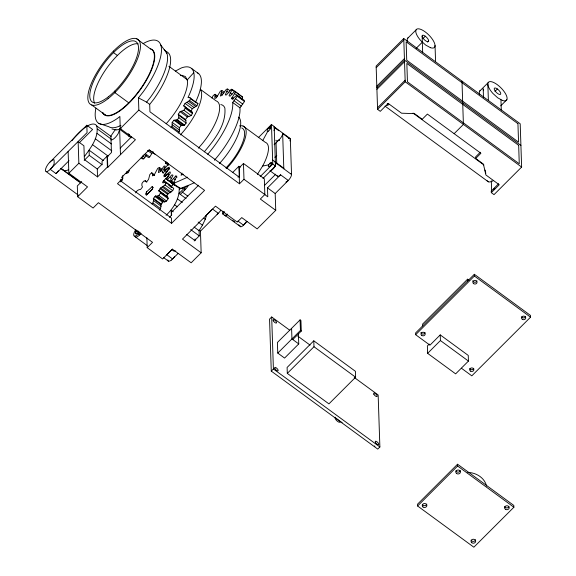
<?xml version="1.0" encoding="UTF-8"?>
<svg xmlns="http://www.w3.org/2000/svg" width="576" height="576" viewBox="0 0 576 576"><rect width="100%" height="100%" fill="white"/><g stroke="black" fill="none" stroke-linecap="round" stroke-linejoin="round"><path stroke-width="0.86" d="M135.691 192.895C136.454 190.901 138.442 189.425 140.602 189.446L142.502 186.977L141.833 185.357L141.984 183.355L143.734 181.13L145.519 180.958L146.254 181.901L146.873 181.476L148.558 179.438L149.861 174.485L151.711 172.778L152.575 173.952L152.424 175.86L154.339 174.744L157.738 168.322L159.379 167.429L158.4 172.57L159.89 171.871L164.102 166.061L165.254 166.118L162.302 171.979L162.922 173.052L168.019 168.048L168.473 169.063L164.29 174.888L164.016 176.81L168.696 173.88L168.394 175.673C167.89 176.99 158.321 184.903 164.808 182.39L166.039 182.743L173.75 188.388L172.721 190.649L168.336 193.579L166.55 196.33L167.818 197.208L168.156 198.706L166.586 201.046L164.426 201.946L155.563 195.934L153.425 198.353L153.518 200.606L152.906 202.99L151.985 203.998M224.042 92.095L221.868 90.504L220.385 91.159L216.367 97.834L214.819 98.525L215.071 94.291L213.293 95.45L211.918 97.949M160.934 192.586L158.846 190.685L160.625 187.934L165.017 185.004L166.039 182.743M165.895 171.295L164.448 170.23L164.606 168.739L168.617 163.858M71.971 140.681A28.015 9.778 -53.8 0 1 96.761 125.942C99.115 137.383 90.72 147.787 84.384 156.6M179.136 187.423C180.05 197.914 173.513 208.354 166.075 215.323M229.867 90.641L227.693 89.05L226.325 89.287L221.947 95.357L220.399 96.048L221.868 90.504M171.014 127.757L171.95 126.67L172.195 122.393L173.945 120.211L177.343 119.765L178.891 117.742L178.272 114.235L180.072 111.679L183.931 110.246L185.206 108.202L185.162 107.057L183.715 105.826L185.069 103.406L189.612 100.534L190.714 98.374L189.85 97.726L187.992 97.538A48.499 16.927 -53.8 0 0 181.217 68.004L175.414 71.078M178.258 133.063L179.194 131.976L179.438 127.706L181.195 125.518L184.586 125.071L186.134 123.048L185.522 119.542L178.272 114.235M168.437 165.29L165.535 163.166L165.982 161.374M120.614 181.858L121.997 180.353L122.609 177.97M159.235 210.139L160.61 208.634L161.136 203.998L163.267 201.578M194.191 240.955L199.267 235.886L199.094 230.717L202.45 225.194L205.265 219.29L206.734 214.733M232.214 89.424L229.046 95.753L230.062 96.214L234.85 91.188L235.418 91.865L234.626 93.629L241.87 98.935L242.662 97.171L232.214 89.424L231.228 89.294L226.49 94.91L225.302 94.918L227.693 89.05M173.894 184.45L174.463 185.119L166.651 179.143L170.395 172.858L169.949 171.785L165.067 175.946L164.83 174.787L169.394 168.516L169.222 167.184L164.448 170.23M182.03 173.074L181.058 175.234L183.319 174.218M146.743 191.815L146.506 192.305A4.946 1.728 -53.8 0 0 146.592 194.861L152.194 189.266A4.946 1.728 -53.8 0 0 152.107 186.71L153.266 187.74M274.025 130.723L274.939 127.886L273.902 127.001M185.522 119.542L187.322 116.986L191.174 115.553L192.449 113.508L192.413 112.363L190.958 111.132L192.312 108.713L196.862 105.84L197.957 103.68L197.093 103.032M144.05 154.318L148.399 157.5L149.717 156.953L153.043 151.538M224.1 211.493L222.754 213.97L225.446 215.942L227.326 214.07M262.663 140.71L267.689 131.479M270.122 127.008L271.476 124.531L274.169 126.504L275.479 165.982L262.973 178.474M170.921 186.948L173.549 184.313L165.845 178.668M243.036 126.014L265.334 142.344A32.652 11.398 -53.8 0 1 262.613 166.082L257.357 174.413M214.373 160.236A48.499 16.927 -53.8 0 0 239.926 107.798L244.49 101.527L244.246 100.368L237.002 95.062L232.121 99.216L231.674 98.15L234.626 93.629M207.713 154.26A48.499 16.927 -53.8 0 0 232.675 102.492L237.24 96.221L237.002 95.062M125.806 173.657L127.966 172.764L129.535 170.424M155.563 195.934L156.722 196.294L158.875 195.401L160.445 193.061L160.106 191.563L158.832 191.045M141.163 157.889L142.61 158.947L143.777 158.839L146.362 155.434M107.777 167.342L107.417 156.557L107.035 156.276L107.395 167.062L107.777 167.342L135.432 139.73L120.269 128.621L138.845 110.066L138.442 97.855L143.287 91.735A50.659 17.676 -53.8 0 0 161.482 49.745A50.659 17.676 -53.8 0 0 143.05 43.661M138.442 97.855L146.614 102.132L150.552 97.157A47.412 16.546 -53.8 0 0 164.246 49.81M239.263 177.192L149.94 111.773L149.695 104.393L153.641 99.41A47.412 16.546 -53.8 0 0 166.01 51.444M167.22 179.813L172.008 174.794L173.023 175.255L169.855 181.584L170.842 181.714L175.579 176.098L176.767 176.083L173.426 183.514L187.668 177.185M166.162 123.754A38.304 13.37 -53.8 0 0 187.207 79.942L193.795 72.648M86.825 125.237L48.794 163.303A7.164 2.498 -53.8 0 0 45.439 170.345A7.164 2.498 -53.8 0 0 49.032 170.453L87.07 132.631L86.825 125.237L92.606 129.47L79.279 142.776M128.786 136.289L129.773 135.266M204.293 151.848C214.438 139.658 226.31 124.913 224.878 108.144A37.217 12.989 -53.8 0 0 220.781 104.587M50.026 161.986A7.164 2.498 -53.8 0 1 53.374 159.761L54.072 159.782L54.194 163.627L53.546 164.988A7.164 2.498 -53.8 0 1 50.27 169.38L56.052 173.614L68.983 160.697M172.476 249.113L162.619 258.955L147.204 247.666L152.539 242.33L98.424 202.702L93.089 208.03L77.674 196.74L87.53 186.898L68.854 173.218L78.854 163.224L78.142 141.552L83.923 145.786L84.377 159.566L97.272 169.013L97.538 176.904L78.854 163.224M84.19 160.394L89.266 155.326L89.093 150.156L103.428 160.646M81.691 181.577L77.314 185.947L77.674 196.74M107.035 156.276L102.031 161.266L102.125 164.16L97.272 169.013M107.417 156.557L111.442 152.539L110.894 136.037L114.818 130.284A7.164 2.498 -53.8 0 1 116.035 129.197M120.254 148.09L131.472 136.886M97.538 176.904L107.395 167.062M122.81 178.351L117.475 183.686L171.583 223.315L204.581 190.368L149.213 149.818L121.558 177.437L122.81 178.351L122.717 175.658M179.554 189.151L180.67 188.028M135.907 229.421A7.164 2.498 -53.8 0 0 133.862 235.764A7.164 2.498 -53.8 0 0 138.478 233.986L140.198 232.272M186.178 185.998A7.164 2.498 -53.8 0 1 184.212 188.316L179.057 193.464L186.077 198.605M140.875 233.755L139.73 234.9L138.478 233.986M180.31 194.386L185.465 189.238L184.212 188.316M198.569 185.227L171.562 212.191L171.655 215.086L169.423 217.325M258.343 137.642L271.476 124.531L272.786 164.009L260.201 176.573M274.241 128.585L274.939 127.886L278.798 130.709M232.704 172.469L238.896 166.284L240.278 167.292M172.339 249.134L191.153 262.793L201.161 252.799L182.484 239.119L215.489 206.158L237.247 222.091L241.754 217.598L257.17 228.888L275.746 210.334L260.33 199.044L264.83 194.551L264.312 178.754L243.461 163.483L239.292 167.652L239.551 175.543L237.982 177.113M274.162 144.727L279.403 139.493A5.098 1.778 -53.8 0 0 282.65 133.531L290.354 139.176L291.528 174.499L275.076 162.317M178.121 253.418L172.577 258.955L166.795 254.722L171.72 249.804M205.747 215.82L211.91 209.671M138.845 110.066L239.479 183.773L243.979 179.273L243.461 163.483M201.161 252.799L200.441 231.127L218.304 213.293L212.522 209.059M274.889 157.349L276.79 155.441M224.64 212.083L222.754 213.97L222.66 211.277M275.414 163.901L276.113 163.202L274.522 167.148A5.098 1.778 -53.8 0 1 271.188 170.482L270.482 170.755M403.762 38.513L376.142 66.096L377.582 109.361L380.275 111.334L388.202 103.421L401.551 113.206L414.482 113.638L422.194 119.282L427.392 114.091L480.895 153.266L475.69 158.465L483.394 164.11L485.885 174.967L499.241 184.752L491.321 192.658L494.014 194.638L521.633 167.054L520.2 123.79L403.762 38.513L405.194 81.778L377.582 109.361M376.2 67.673L403.812 40.09M407.491 38.462L416.038 29.923M264.362 185.558L275.796 174.146M264.276 194.227L267.775 196.798L267.48 187.884L280.57 174.816L288.281 180.461L275.191 193.529L275.746 210.334M422.885 38.642L425.326 36.209A4.334 1.649 45 0 1 428.278 41.638A4.334 1.649 45 0 1 422.604 37.483A4.334 1.649 45 0 1 425.326 36.209M376.812 86.148L404.431 58.565M376.862 87.725L404.482 60.149L520.92 145.426M416.225 48.276L422.33 42.178M376.913 89.302L404.532 61.726M247.262 221.422L243.518 225.158L237.917 221.054M427.457 42.062L428.681 40.838M377.525 107.777L405.144 80.201M479.563 91.246L488.11 82.706M494.957 91.433L497.405 88.992A4.334 1.649 45 0 1 500.35 94.428A4.334 1.649 45 0 1 494.676 90.266A4.334 1.649 45 0 1 497.405 88.992M454.14 133.675L463.414 124.416L461.981 81.151M289.793 330.25L271.685 316.987L269.546 319.118L271.274 371.117L377.748 449.1L379.879 446.969L378.158 394.963L354.254 377.46M500.731 105.847L506.837 99.749M298.397 333.338L298.75 343.915L284.573 358.07L277.769 353.088L277.394 342.497L300.082 319.882L300.931 320.501L301.284 331.078L292.795 339.559M277.769 353.088L300.434 330.458L300.082 319.882M480.262 152.266L475.639 156.888L475.69 158.465M271.274 371.117L273.406 368.986L271.685 316.987M313.783 340.819L287.1 367.466L287.302 373.385L328.925 403.87L355.608 377.222L355.414 371.304L313.783 340.819L313.985 346.738L287.302 373.385M491.321 192.658L491.263 191.081L498.578 183.78M493.538 189.482L494.784 188.237M469.008 280.253L467.568 279.194L422.604 324.094L422.662 325.908M461.426 368.237L471.809 375.84L530.561 317.167L530.503 315.432L474.343 274.298L415.591 332.971L415.649 334.706L429.948 345.182L440.237 334.908L468.259 355.428L468.446 361.073L455.638 373.86L427.615 353.34L427.37 345.96L429.264 344.074M415.649 334.706L474.401 276.041L474.343 274.298M427.615 353.34L440.424 340.553L440.237 334.908M457.553 464.227L417.528 504.194L417.586 505.987L473.854 547.2L513.886 507.233L513.821 505.44L457.553 464.227L457.61 466.02L417.586 505.987M171.382 260.057L172.577 258.955A7.164 2.498 -53.8 0 0 174.542 256.63M165.535 163.166L166.889 162.562L168.343 163.627M194.119 182.844L180.67 188.82L170.842 181.714M68.652 169.718L66.557 170.532L63.547 170.446L61.603 168.79M121.118 128.714L116.51 129.989L111.946 129.002M262.613 166.082L268.798 164.822A2.7 0.943 -53.8 0 1 271.771 162.497A2.7 0.943 -53.8 0 1 269.669 166.363A2.7 0.943 -53.8 0 1 268.798 164.822M271.361 164.297L272.786 164.009L275.479 165.982M180.324 75.65L182.009 75.326L185.393 76.586L187.207 79.942M111.017 139.882L111.715 139.903A7.164 2.498 -53.8 0 0 118.339 133.286L119.628 129.305A7.164 2.498 -53.8 0 0 119.434 128.506M175.774 251.057L173.52 250.992L172.217 249.883M178.085 187.02L177.098 186.89L166.651 179.143M98.734 123.35L108.864 126.742A47.412 16.546 -53.8 0 0 120.946 125.381M491.263 191.081L491.659 191.354L491.314 180.792M405.194 81.778L521.633 167.054M413.05 113.083L483.898 164.966M384.998 106.099L488.376 181.814M234.85 91.188L242.662 97.171M231.228 89.294L234.13 91.418M237.24 96.221L244.49 101.527M230.558 93.103L232.013 94.162M226.951 91.267L229.126 92.858M274.45 127.015L289.865 138.305M235.541 98.784L242.784 104.09M232.2 97.337L233.654 98.402M191.491 68.422L198.734 73.728M231.674 98.15L233.122 99.209M474.401 276.041L530.561 317.167M234.05 100.8L241.301 106.106M221.616 92.081L223.783 93.672M268.862 127.843L270.209 128.837M221.17 93.823L222.624 94.882M232.675 102.492L239.926 107.798M215.071 94.291L217.246 95.882M215.186 94.738L217.361 96.329M136.577 38.743L150.523 48.96A40.198 14.026 -53.8 0 1 138.794 91.202A40.198 14.026 -53.8 0 1 102.866 112.824M215.172 96.314L216.619 97.373M168.862 66.276L187.394 79.841M200.246 89.258L216.101 100.872A37.051 12.931 -53.8 0 1 198.36 148.14M189.85 97.726L197.957 103.68M191.117 99.086L196.186 102.802M272.65 160.07L283.061 167.688M189.612 100.534L196.862 105.84M188.546 101.261L195.79 106.567M186.977 102.334L194.22 107.64M270.036 163.166L271.382 164.153M185.069 103.406L192.312 108.713M117.396 55.49L113.501 52.639L113.45 51.113M183.715 105.826L191.218 111.348M185.162 107.057L192.413 112.363M185.206 108.202L192.449 113.508M269.935 170.734L277.639 176.378M183.931 110.246L191.174 115.553M181.678 111.391L188.921 116.698M180.072 111.679L187.322 116.986M178.812 115.358L186.055 120.665M178.891 117.742L186.134 123.048M177.343 119.765L184.586 125.071M176.674 120.038L183.917 125.345M175.248 120.247L182.491 125.554M267.48 187.884L275.191 193.529M173.945 120.211L181.195 125.518M146.614 102.132L149.695 104.393M172.195 122.393L179.438 127.706M172.274 124.769L179.518 130.075M243.979 179.273L264.83 194.551M171.95 126.67L179.194 131.976M128.779 102.83L114.833 92.614L114.782 91.087M440.424 340.553L468.446 361.073M91.706 104.983L105.66 115.2M128.196 133.718L129.643 134.777M149.126 149.969L154.922 154.217M131.234 137.801L119.628 129.305L120.47 154.67M147.557 150.48L151.906 153.662M168.019 168.048L169.416 169.078M145.375 153.763L149.717 156.953M175.579 176.098L177.026 177.156M232.387 220.212L234.49 221.753M238.694 224.827L240.098 225.857A5.098 1.778 -53.8 0 0 242.237 226.231A5.098 1.778 -53.8 0 0 245.851 222.034M225.871 215.95L240.588 226.728M159.379 167.429L162.187 169.481M173.628 178.56L175.075 179.618M142.654 155.873L144.828 157.464M159.386 168.761L161.489 170.302M169.819 177.336L171.274 178.394M162.302 171.979L163.706 173.009M159.163 169.776L161.266 171.317M141.602 157.248L143.777 158.839M164.29 174.888L165.694 175.918M96.768 125.986L111.19 136.541M171.655 180.878L174.557 183.002M164.016 175.644L165.42 176.666M97.51 129.067L111.204 139.097M182.131 191.966L187.826 196.135M163.706 180.468L171.41 186.113M151.711 172.778L154.483 174.881M163.217 181.303L165.312 182.837M168.818 185.407L171.814 187.524M152.575 173.952L154.678 175.493M97.013 133.38L111.434 143.942M165.017 185.004L172.721 190.649M163.382 186.473L171.094 192.118M162.432 187.142L170.143 192.787M95.292 138.751L111.766 150.811M177.336 198.835L182.347 202.507M203.832 218.239L205.265 219.29M160.625 187.934L168.336 193.579M160.006 188.698L167.71 194.35M160.106 191.563L167.818 197.208M145.519 180.958L146.916 181.98M158.846 190.685L166.55 196.33M144.943 180.842L146.347 181.872M163.037 194.126L166.543 196.69M160.445 193.061L168.156 198.706M92.477 144.648L108.23 156.19M174.521 204.739L177.386 206.834M198.151 222.048L202.45 225.194M126.569 171.734L127.966 172.764M158.875 195.401L166.586 201.046M157.457 196.128L165.161 201.78M156.722 196.294L164.426 201.946M154.915 196.51L162.619 202.154M199.001 230.069L200.441 231.127M173.304 211.824L171.151 210.254L171.324 215.417M194.083 227.045L199.094 230.717M153.425 198.353L161.136 203.998A9.23 3.218 -53.8 0 0 163.649 201.053M153.245 198.842L160.949 204.487M153.518 200.606L161.222 206.251M89.266 155.326L102.168 164.765M190.67 229.586L199.267 235.886M120.593 179.323L121.997 180.353M152.906 202.99L160.61 208.634M120.182 180.533L171.41 218.052L171.583 223.315M186.523 234.374L195.12 240.667L195.062 238.946M300.434 330.458L301.284 331.078M313.985 346.738L355.608 377.222M297.756 336.082L310.068 345.103M62.309 169.279L70.243 175.09M71.683 176.141L78.898 181.426M60.689 168.379L80.633 182.988M298.75 343.915L291.946 338.933L291.593 328.356M457.61 466.02L513.886 507.233M46.13 171.569L78.278 195.113M135.612 237.103L147.046 245.477M163.476 257.515L168.48 261.173M273.406 368.986L379.879 446.969M335.088 417.55L342.108 422.698M224.813 215.129L226.426 215.179A5.098 1.778 -53.8 0 0 227.239 214.639M160.776 45.007L166.925 53.417M485.064 170.05L485.834 173.39M500.954 99.763L501.293 109.944M487.843 84.175L488.383 100.49M483.487 97.387L483.206 88.805A12.744 4.853 45 0 0 483.588 90.742M467.568 279.194L467.626 281.016M435.038 45.497L435.578 61.819M422.129 36.043L422.669 52.358M282.65 133.531L283.824 168.847A5.098 1.778 -53.8 0 0 283.327 167.983M279.432 140.494L279.403 139.493A5.098 1.778 -53.8 0 1 275.976 140.191M276.062 142.826L276.739 163.159M238.896 166.284L239.479 183.773M225.432 215.438L225.446 215.942M146.873 237.773L147.204 247.666M138.384 231.077L138.434 232.538M120.269 128.621L119.866 116.467L117.979 118.022A50.659 17.676 -53.8 0 1 95.918 108.216M68.134 151.546L68.854 173.218M241.711 127.973A30.283 10.57 -53.8 0 1 225.907 167.976M239.53 125.914A32.652 11.398 -53.8 0 1 244.958 139.046A32.652 11.398 -53.8 0 1 226.483 168.646M150.538 48.874A40.385 14.09 -53.8 0 1 138.996 91.526A40.385 14.09 -53.8 0 1 102.773 112.723M140.94 233.561A7.164 2.498 -53.8 0 1 134.921 235.886M168.005 253.382A7.164 2.498 -53.8 0 1 166.795 254.722M171.36 260.042A7.164 2.498 -53.8 0 1 167.767 259.934M138.42 232.272A3.852 1.346 -53.8 0 1 136.058 233.366A3.852 1.346 -53.8 0 1 136.526 230.659M139.169 231.725A4.356 1.519 -53.8 0 1 135.922 233.878A4.356 1.519 -53.8 0 1 136.289 230.71M138.125 231.307A1.526 0.533 -53.8 0 1 137.477 230.76M182.887 187.603A3.852 1.346 -53.8 0 1 182.354 187.805M184.162 186.869A4.356 1.519 -53.8 0 1 181.354 187.956M188.446 185.364A7.164 2.498 -53.8 0 1 184.248 190.325M220.63 210.456A7.164 2.498 -53.8 0 1 217.087 214.373M58.378 170.777A7.164 2.498 -53.8 0 1 56.052 173.614M288.612 138.564A5.098 1.778 -53.8 0 1 289.951 140.94M280.57 174.816A5.098 1.778 -53.8 0 1 277.15 175.514M291.038 173.628A5.098 1.778 -53.8 0 1 290.297 177.89A5.098 1.778 -53.8 0 1 285.898 182.045M476.95 280.843A2.088 1.793 -1.9 0 1 472.817 280.67M525.629 316.498A2.088 1.793 -1.9 0 1 521.604 316.778M473.774 368.28A2.088 1.793 -1.9 0 1 469.742 368.561M425.095 332.626A2.088 1.793 -1.9 0 1 420.955 332.453M467.712 472.399A20.124 17.23 -1.9 0 1 486.554 486.086M426.78 504.058A2.318 1.987 -1.9 0 1 422.309 504.374M460.332 470.556A2.318 1.987 -1.9 0 1 455.861 470.866M508.939 506.786A2.318 1.987 -1.9 0 1 504.655 506.606M475.574 539.798A2.318 1.987 -1.9 0 1 471.103 540.115M374.911 446.321A2.333 0.886 45 0 1 374.45 445.946M340.106 421.978A3.391 1.289 45 0 1 336.686 420.61A3.391 1.289 45 0 1 335.362 417.211M479.671 94.651A12.744 4.853 45 0 1 480.47 90.367M407.599 41.868A12.744 4.853 45 0 1 408.398 37.577M388.843 104.638A18.605 6.494 -53.8 0 1 386.273 105.624M388.685 103.435A16.546 5.774 -53.8 0 1 387.202 103.918M492.948 180.878A18.605 6.494 -53.8 0 1 487.08 180.713M197.518 72.9A48.499 16.927 -53.8 0 1 195.638 102.002M94.666 103.19A37.238 12.996 -53.8 0 1 107.546 67.046A37.238 12.996 -53.8 0 1 138.125 43.841M200.657 89.87A37.051 12.931 -53.8 0 1 180.338 134.942M238.622 117.122A37.051 12.931 -53.8 0 1 219.406 163.555M166.68 195.242A9.23 3.218 -53.8 0 1 166.255 196.445M136.757 234.05A4.356 1.519 -53.8 0 1 136.836 233.374M172.382 184.694A28.015 9.778 -53.8 0 1 173.844 184.284M146.642 191.822L146.347 192.434A5.22 1.822 -53.8 0 0 146.441 195.127L152.352 189.223A5.22 1.822 -53.8 0 0 152.266 186.53L146.642 191.822M430.409 47.671L425.621 45.022L420.775 40.615A12.744 4.853 45 0 1 417.881 28.807A12.744 4.853 45 0 1 432.641 39.622A12.744 4.853 45 0 1 430.409 47.671M502.481 100.454L497.693 97.805L492.847 93.398A12.744 4.853 45 0 1 489.953 81.59A12.744 4.853 45 0 1 504.72 92.405A12.744 4.853 45 0 1 502.481 100.454M517.939 123.674L406.13 41.789L406.742 60.264L518.551 142.15L517.939 123.674M518.659 145.31L406.843 63.418L407.455 81.893L519.271 163.786L518.659 145.31M268.495 131.047A2.7 0.943 -53.8 0 0 270.605 127.174A2.7 0.943 -53.8 0 0 267.624 129.506A2.7 0.943 -53.8 0 0 268.495 131.047M473.587 283.622A2.088 1.793 -1.9 0 0 477.007 282.578A2.088 1.793 -1.9 0 0 474.271 280.577A2.088 1.793 -1.9 0 0 473.587 283.622M522.266 319.277A2.088 1.793 -1.9 0 0 525.686 318.233A2.088 1.793 -1.9 0 0 522.95 316.224A2.088 1.793 -1.9 0 0 522.266 319.277M470.412 371.059A2.088 1.793 -1.9 0 0 473.832 370.015A2.088 1.793 -1.9 0 0 471.089 368.014A2.088 1.793 -1.9 0 0 470.412 371.059M421.733 335.412A2.088 1.793 -1.9 0 0 425.153 334.361A2.088 1.793 -1.9 0 0 422.41 332.359A2.088 1.793 -1.9 0 0 421.733 335.412M423.043 507.01A2.318 1.987 -1.9 0 0 426.838 505.85A2.318 1.987 -1.9 0 0 423.799 503.626A2.318 1.987 -1.9 0 0 423.043 507.01M456.595 473.501A2.318 1.987 -1.9 0 0 460.39 472.342A2.318 1.987 -1.9 0 0 457.351 470.117A2.318 1.987 -1.9 0 0 456.595 473.501M505.39 509.242A2.318 1.987 -1.9 0 0 509.184 508.075A2.318 1.987 -1.9 0 0 506.146 505.858A2.318 1.987 -1.9 0 0 505.39 509.242M471.838 542.743A2.318 1.987 -1.9 0 0 475.632 541.584A2.318 1.987 -1.9 0 0 472.594 539.359A2.318 1.987 -1.9 0 0 471.838 542.743M373.896 394.308A2.333 0.886 45 0 0 376.956 396.547A2.333 0.886 45 0 0 375.365 393.624A2.333 0.886 45 0 0 373.896 394.308M274.896 368.626A2.333 0.886 45 0 0 277.949 370.858A2.333 0.886 45 0 0 276.365 367.934A2.333 0.886 45 0 0 274.896 368.626M273.312 320.803A2.333 0.886 45 0 0 276.365 323.042A2.333 0.886 45 0 0 274.774 320.119A2.333 0.886 45 0 0 273.312 320.803M375.494 442.469A2.333 0.886 45 0 0 378.547 444.708A2.333 0.886 45 0 0 376.963 441.785A2.333 0.886 45 0 0 375.494 442.469M108.454 96.732A37.238 12.996 -53.8 0 0 137.513 43.387A37.238 12.996 -53.8 0 0 96.458 75.47A37.238 12.996 -53.8 0 0 108.454 96.732M108 98.705A40.198 14.026 -53.8 0 0 139.37 41.126A40.198 14.026 -53.8 0 0 95.054 75.758A40.198 14.026 -53.8 0 0 108 98.705"/></g></svg>
